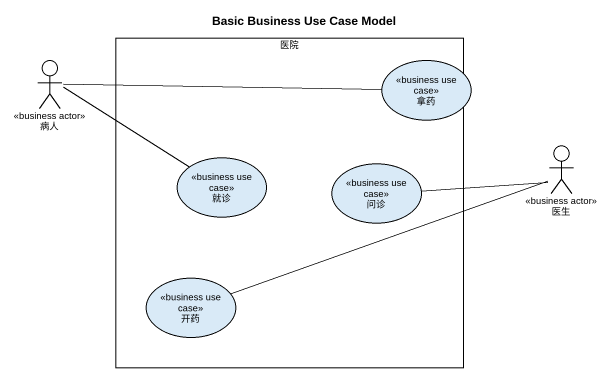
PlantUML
@startuml
title Basic Business Use Case Model
actor 病人 <<business actor>>
rectangle 医院 {
  usecase 就诊 <<business use case>>
  usecase 问诊 <<business use case>>
  usecase 开药 <<business use case>>
}
usecase 拿药 <<business use case>>
actor 医生 <<business actor>>
病人 -right- 拿药
病人 -right- 就诊
医生 -left- 问诊
医生 -left- 开药
@enduml
